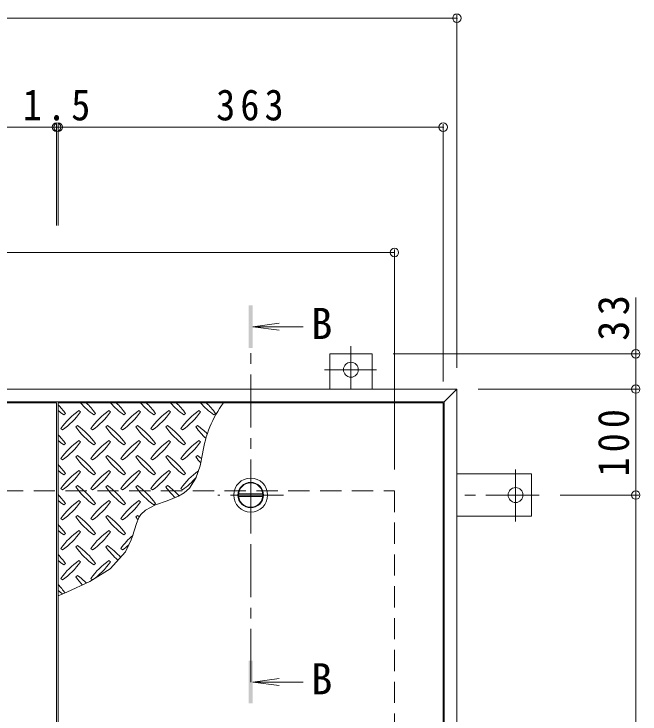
# Model space of a CAD drawing. Units: millimetres at full size, sheet at 1:10. Extents: x -2572 to 2730, y -1962 to 1888.
# Drawn here: x -1487 to -897, y 928 to 1588 of the extents above; entities that cross this region are included whole.
import ezdxf
from ezdxf.enums import TextEntityAlignment as Align

# ---------------------------------------------------------------- set-up
doc = ezdxf.new("R2010")
doc.units = ezdxf.units.MM
doc.header["$LTSCALE"] = 10
doc.header["$PDMODE"] = 32
doc.header["$PDSIZE"] = 8
doc.linetypes.add('CHAIN1', pattern=[8, 5, -1, 1, -1])
doc.linetypes.add('DASHED2', pattern=[3, 2, -1])
for name, color, linetype, lineweight in [('0-1_躯体', 3, 'Continuous', 9), ('0-2_仕上', 134, 'Continuous', 5), ('0-3_建具', 4, 'Continuous', 9), ('0-5_寸法', 4, 'Continuous', 9), ('0-E', 3, 'CHAIN1', 9), ('0-F', 7, 'Continuous', 9)]:
    doc.layers.add(name, color=color, linetype=linetype, lineweight=lineweight)
doc.styles.add('ＭＳ ゴシック', font='')
doc.styles.get('ＭＳ ゴシック').set_extended_font_data('MS Gothic')

msp = doc.modelspace()

# ---------------------------------------------------------------- linework, layer by layer
at = {"layer": '0-1_躯体'}
for p, q in [((-1149.64, 1267.3), (-1189.64, 1267.3)), ((-1189.64, 1234.1), (-1189.64, 1267.3)), ((-1149.64, 1234.1), (-1149.64, 1267.3)), ((-1069.64, 1154.1), (-999.44, 1154.1)), ((-999.44, 1154.1), (-999.44, 1114.1)), ((-1069.64, 1114.1), (-999.44, 1114.1))]:
    msp.add_line(p, q, dxfattribs=at)
at = {"layer": '0-1_躯体', "color": 2, "linetype": 'DASHED2'}
for p in [(-2128.64, 1138.1), (-1128.64, 638.1)]:
    msp.add_line(p, (-1128.64, 1138.1), dxfattribs=at)
at = {"layer": '0-2_仕上', "color": 4, "lineweight": 9}
for p, q in [((-1262.09, 1292.91), (-1237.3, 1296.18)), ((-1262.09, 1292.91), (-1237.3, 1289.65)), ((-1262.09, 1292.91), (-1214.62, 1292.91)), ((-1275.52, 1135.35), (-1252.66, 1135.35)), ((-1275.52, 1132.85), (-1252.66, 1132.85)), ((-1262.09, 957.79), (-1237.3, 961.05)), ((-1262.09, 957.79), (-1237.3, 954.53)), ((-1262.09, 957.79), (-1214.62, 957.79))]:
    msp.add_line(p, q, dxfattribs=at)
at = {"layer": '0-2_仕上', "color": 4, "linetype": 'CHAIN1', "lineweight": 9}
msp.add_line((-1264.09, 957.79), (-1264.09, 1272.91), dxfattribs=at)
at = {"layer": '0-2_仕上', "color": 3, "lineweight": 9}
for p, q in [((-1810.14, 1221.1), (-1447.14, 1221.1)), ((-1447.14, 1221.1), (-1447.14, 555.1)), ((-1445.64, 555.1), (-1445.64, 1221.1)), ((-1445.64, 1221.1), (-1082.64, 1221.1)), ((-1082.64, 1221.1), (-1082.64, 555.1))]:
    msp.add_line(p, q, dxfattribs=at)
at = {"layer": '0-2_仕上'}
for p, q in [((-1440.14, 1209.63), (-1438.72, 1211.04)), ((-1424.58, 1212.45), (-1426, 1213.87)), ((-1411.85, 1209.63), (-1410.44, 1211.04)), ((-1396.3, 1212.45), (-1397.71, 1213.87)), ((-1383.57, 1209.63), (-1382.16, 1211.04)), ((-1368.01, 1212.45), (-1369.43, 1213.87)), ((-1355.29, 1209.63), (-1353.87, 1211.04)), ((-1339.73, 1212.45), (-1341.14, 1213.87)), ((-1327, 1209.63), (-1325.59, 1211.04)), ((-1311.44, 1212.45), (-1312.86, 1213.87)), ((-1298.72, 1209.63), (-1297.3, 1211.04)), ((-1442.97, 1196.9), (-1441.55, 1195.48)), ((-1427.41, 1199.73), (-1428.82, 1198.31)), ((-1414.68, 1196.9), (-1413.27, 1195.48)), ((-1399.13, 1199.73), (-1400.54, 1198.31)), ((-1386.4, 1196.9), (-1384.98, 1195.48)), ((-1370.84, 1199.73), (-1372.26, 1198.31)), ((-1358.11, 1196.9), (-1356.7, 1195.48)), ((-1342.56, 1199.73), (-1343.97, 1198.31)), ((-1329.83, 1196.9), (-1328.42, 1195.48)), ((-1314.27, 1199.73), (-1315.69, 1198.31)), ((-1440.14, 1181.34), (-1438.72, 1182.76)), ((-1424.58, 1184.17), (-1426, 1185.58)), ((-1411.85, 1181.34), (-1410.44, 1182.76)), ((-1396.3, 1184.17), (-1397.71, 1185.58)), ((-1383.57, 1181.34), (-1382.16, 1182.76)), ((-1368.01, 1184.17), (-1369.43, 1185.58)), ((-1355.29, 1181.34), (-1353.87, 1182.76)), ((-1339.73, 1184.17), (-1341.14, 1185.58)), ((-1327, 1181.34), (-1325.59, 1182.76)), ((-1311.44, 1184.17), (-1312.86, 1185.58)), ((-1442.97, 1168.61), (-1441.55, 1167.2)), ((-1427.41, 1171.44), (-1428.82, 1170.03)), ((-1414.68, 1168.61), (-1413.27, 1167.2)), ((-1399.13, 1171.44), (-1400.54, 1170.03)), ((-1386.4, 1168.61), (-1384.98, 1167.2)), ((-1370.84, 1171.44), (-1372.26, 1170.03)), ((-1358.11, 1168.61), (-1356.7, 1167.2)), ((-1342.56, 1171.44), (-1343.97, 1170.03)), ((-1329.83, 1168.61), (-1328.42, 1167.2)), ((-1314.27, 1171.44), (-1315.69, 1170.03)), ((-1424.58, 1155.89), (-1426, 1157.3)), ((-1396.3, 1155.89), (-1397.71, 1157.3)), ((-1368.01, 1155.89), (-1369.43, 1157.3)), ((-1339.73, 1155.89), (-1341.14, 1157.3)), ((-1440.14, 1153.06), (-1438.72, 1154.47)), ((-1411.85, 1153.06), (-1410.44, 1154.47)), ((-1383.57, 1153.06), (-1382.16, 1154.47)), ((-1355.29, 1153.06), (-1353.87, 1154.47)), ((-1327, 1153.06), (-1325.59, 1154.47)), ((-1427.41, 1143.16), (-1428.82, 1141.74)), ((-1399.13, 1143.16), (-1400.54, 1141.74)), ((-1370.84, 1143.16), (-1372.26, 1141.74)), ((-1342.56, 1143.16), (-1343.97, 1141.74)), ((-1442.97, 1140.33), (-1441.55, 1138.91)), ((-1414.68, 1140.33), (-1413.27, 1138.91)), ((-1386.4, 1140.33), (-1384.98, 1138.91)), ((-1358.11, 1140.33), (-1356.7, 1138.91)), ((-1329.83, 1140.33), (-1328.42, 1138.91)), ((-1424.58, 1127.6), (-1426, 1129.02)), ((-1396.3, 1127.6), (-1397.71, 1129.02)), ((-1368.01, 1127.6), (-1369.43, 1129.02)), ((-1440.14, 1124.77), (-1438.72, 1126.19)), ((-1411.85, 1124.77), (-1410.44, 1126.19)), ((-1383.57, 1124.77), (-1382.16, 1126.19)), ((-1355.29, 1124.77), (-1353.87, 1126.19)), ((-1442.97, 1112.04), (-1441.55, 1110.63)), ((-1427.41, 1114.87), (-1428.82, 1113.46)), ((-1414.68, 1112.04), (-1413.27, 1110.63)), ((-1399.13, 1114.87), (-1400.54, 1113.46)), ((-1386.4, 1112.04), (-1384.98, 1110.63)), ((-1370.84, 1114.87), (-1372.26, 1113.46)), ((-1440.14, 1096.49), (-1438.72, 1097.9)), ((-1424.58, 1099.32), (-1426, 1100.73)), ((-1411.85, 1096.49), (-1410.44, 1097.9)), ((-1396.3, 1099.32), (-1397.71, 1100.73)), ((-1383.57, 1096.49), (-1382.16, 1097.9)), ((-1442.97, 1083.76), (-1441.55, 1082.35)), ((-1427.41, 1086.59), (-1428.82, 1085.17)), ((-1414.68, 1083.76), (-1413.27, 1082.35)), ((-1399.13, 1086.59), (-1400.54, 1085.17)), ((-1386.4, 1083.76), (-1384.98, 1082.35)), ((-1440.14, 1068.2), (-1438.72, 1069.62)), ((-1424.58, 1071.03), (-1426, 1072.45)), ((-1411.85, 1068.2), (-1410.44, 1069.62)), ((-1396.3, 1071.03), (-1397.71, 1072.45)), ((-1427.41, 1058.3), (-1428.82, 1056.89)), ((-1442.97, 1055.48), (-1441.55, 1054.06)), ((-1414.68, 1055.48), (-1413.27, 1054.06))]:
    msp.add_line(p, q, dxfattribs=at)
at = {"layer": '0-2_仕上', "color": 2, "linetype": 'CHAIN1', "lineweight": 9}
for p, q in [((-1264.09, 1103.1), (-1264.09, 1165.1)), ((-1233.09, 1134.1), (-1295.09, 1134.1))]:
    msp.add_line(p, q, dxfattribs=at)
at = {"layer": '0-2_仕上'}
msp.add_lwpolyline([(-1445.64, 1039.18), (-1437.36, 1042.51), (-1415.61, 1052.47), (-1396.65, 1064.63), (-1382.24, 1080.41), (-1376.67, 1091.76), (-1375.53, 1095.25), (-1373.76, 1101.39), (-1371.87, 1107.38), (-1369.42, 1112.85), (-1367.58, 1115.64), (-1363.3, 1119.75), (-1353.7, 1124.86), (-1342.73, 1128.75), (-1332.05, 1132.94), (-1326.65, 1136.1), (-1321.81, 1140.48), (-1315.73, 1150.1), (-1311.78, 1161.68), (-1309.43, 1173.11)], dxfattribs=at)
at = {"layer": '0-2_仕上', "color": 2, "lineweight": 9}
for radius in [16, 12, 11.75]:
    msp.add_circle((-1264.09, 1134.1), radius, dxfattribs=at)
at = {"layer": '0-2_仕上', "color": 4, "lineweight": 9}
msp.add_circle((-1264.09, 1134.1), 11.5, dxfattribs=at)
at = {"layer": '0-2_仕上'}
for centre, radius, start, end in [((-1497.77, 1168.97), 72.5, 35.47272, 44.0249), ((-1369.78, 1268.67), 72.5, 221.00789, 234.5273), ((-1469.48, 1168.97), 72.5, 35.47272, 45.97511), ((-1341.5, 1268.67), 72.5, 221.00789, 234.5273), ((-1441.2, 1168.97), 72.5, 35.47272, 45.97511), ((-1313.21, 1268.67), 72.5, 221.00789, 234.5273), ((-1412.91, 1168.97), 72.5, 35.47272, 45.97511), ((-1284.93, 1268.67), 72.5, 221.00789, 234.5273), ((-1384.63, 1168.97), 72.5, 35.47272, 45.97511), ((-1256.64, 1268.67), 72.5, 221.00789, 234.5273), ((-1208.23, 1159.35), 102.13, 142.79805, 172.25462), ((-1356.35, 1168.97), 72.5, 35.47272, 45.97511), ((-1398.07, 1268.67), 72.5, 228.99213, 234.5273), ((-1383.92, 1154.82), 72.5, 125.47272, 144.5273), ((-1483.63, 1254.53), 72.5, 305.47256, 324.5273), ((-1355.64, 1154.82), 72.5, 125.47272, 144.5273), ((-1455.34, 1254.53), 72.5, 305.47256, 324.5273), ((-1327.35, 1154.82), 72.5, 125.47272, 144.5273), ((-1427.06, 1254.53), 72.5, 305.47256, 324.5273), ((-1299.07, 1154.82), 72.5, 125.47272, 144.5273), ((-1398.77, 1254.53), 72.5, 305.47256, 324.5273), ((-1270.79, 1154.82), 72.5, 125.47272, 144.5273), ((-1370.49, 1254.53), 72.5, 305.47256, 324.5273), ((-1369.78, 1240.38), 72.5, 215.47258, 234.5273), ((-1469.48, 1140.68), 72.5, 35.47272, 54.5273), ((-1341.5, 1240.38), 72.5, 215.47258, 234.5273), ((-1441.2, 1140.68), 72.5, 35.47272, 54.5273), ((-1313.21, 1240.38), 72.5, 215.47258, 234.5273), ((-1412.91, 1140.68), 72.5, 35.47272, 54.5273), ((-1284.93, 1240.38), 72.5, 215.47258, 234.5273), ((-1384.63, 1140.68), 72.5, 35.47272, 54.5273), ((-1256.64, 1240.38), 72.5, 215.47258, 226.69856), ((-1356.35, 1140.68), 72.5, 44.94598, 54.5273), ((-1497.77, 1140.68), 72.5, 35.47272, 44.0249), ((-1398.07, 1240.38), 72.5, 228.99213, 234.5273), ((-1383.92, 1126.54), 72.5, 125.47272, 144.5273), ((-1483.63, 1226.24), 72.5, 305.47256, 324.5273), ((-1355.64, 1126.54), 72.5, 125.47272, 144.5273), ((-1455.34, 1226.24), 72.5, 305.47256, 324.5273), ((-1327.35, 1126.54), 72.5, 125.47272, 144.5273), ((-1427.06, 1226.24), 72.5, 305.47256, 324.5273), ((-1299.07, 1126.54), 72.5, 125.47272, 144.5273), ((-1398.77, 1226.24), 72.5, 305.47256, 324.5273), ((-1270.79, 1126.54), 72.5, 125.47272, 144.5273), ((-1370.49, 1226.24), 72.5, 305.47256, 324.5273), ((-1369.78, 1212.1), 72.5, 215.47258, 234.5273), ((-1469.48, 1112.4), 72.5, 35.47272, 54.5273), ((-1341.5, 1212.1), 72.5, 215.47258, 234.5273), ((-1441.2, 1112.4), 72.5, 35.47272, 54.5273), ((-1313.21, 1212.1), 72.5, 215.47258, 234.5273), ((-1412.91, 1112.4), 72.5, 35.47272, 54.5273), ((-1284.93, 1212.1), 72.5, 215.47258, 234.5273), ((-1384.63, 1112.4), 72.5, 35.47272, 54.5273), ((-1256.64, 1212.1), 72.5, 215.47258, 221.1628), ((-1356.35, 1112.4), 72.5, 50.65677, 54.5273), ((-1497.77, 1112.4), 72.5, 35.47272, 44.0249), ((-1398.07, 1212.1), 72.5, 228.99213, 234.5273), ((-1383.92, 1098.26), 72.5, 125.47272, 144.5273), ((-1483.63, 1197.96), 72.5, 305.47256, 324.5273), ((-1355.64, 1098.26), 72.5, 125.47272, 144.5273), ((-1455.34, 1197.96), 72.5, 305.47256, 324.52728), ((-1327.35, 1098.26), 72.5, 125.47272, 144.5273), ((-1427.06, 1197.96), 72.5, 305.47256, 324.52728), ((-1299.07, 1098.26), 72.5, 125.47272, 144.5273), ((-1398.77, 1197.96), 72.5, 305.47256, 324.52728), ((-1270.79, 1098.26), 72.5, 126.00705, 144.5273), ((-1370.49, 1197.96), 72.5, 305.47256, 319.2924), ((-1469.48, 1084.11), 72.5, 35.47272, 54.5273), ((-1441.2, 1084.11), 72.5, 35.47272, 54.5273), ((-1412.91, 1084.11), 72.5, 35.47272, 54.5273), ((-1384.63, 1084.11), 72.5, 42.74814, 54.5273), ((-1369.78, 1183.82), 72.5, 215.47258, 234.5273), ((-1341.5, 1183.82), 72.5, 215.47258, 234.5273), ((-1313.21, 1183.82), 72.5, 215.47258, 234.5273), ((-1284.93, 1183.82), 72.5, 215.47258, 225.99713), ((-1497.77, 1084.11), 72.5, 35.47272, 44.0249), ((-1398.07, 1183.82), 72.5, 228.99213, 234.5273), ((-1383.92, 1069.97), 72.5, 125.47272, 144.5273), ((-1355.64, 1069.97), 72.5, 125.47272, 144.5273), ((-1327.35, 1069.97), 72.5, 125.47272, 144.5273), ((-1483.63, 1169.67), 72.5, 305.47256, 324.5273), ((-1455.34, 1169.67), 72.5, 305.47256, 324.5273), ((-1427.06, 1169.67), 72.5, 305.47256, 324.5273), ((-1369.78, 1155.53), 72.5, 215.47258, 234.5273), ((-1469.48, 1055.83), 72.5, 35.47272, 54.5273), ((-1341.5, 1155.53), 72.5, 215.47258, 234.5273), ((-1441.2, 1055.83), 72.5, 35.47272, 54.5273), ((-1313.21, 1155.53), 72.5, 215.47258, 218.03572), ((-1412.91, 1055.83), 72.5, 52.70831, 54.5273), ((-1497.77, 1055.83), 72.5, 35.47272, 44.0249), ((-1398.07, 1155.53), 72.5, 228.99213, 234.5273), ((-1383.92, 1041.69), 72.5, 125.47272, 144.5273), ((-1483.63, 1141.39), 72.5, 305.47256, 324.5273), ((-1355.64, 1041.69), 72.5, 125.47272, 144.5273), ((-1455.34, 1141.39), 72.5, 305.47256, 324.5273), ((-1327.35, 1041.69), 72.5, 131.38763, 144.5273), ((-1369.78, 1127.25), 72.5, 215.47258, 234.5273), ((-1469.48, 1027.55), 72.5, 35.47272, 54.5273), ((-1341.5, 1127.25), 72.5, 215.47258, 228.77962), ((-1441.2, 1027.55), 72.5, 41.35275, 54.5273), ((-1427.06, 1141.39), 72.5, 305.47256, 311.59831), ((-1497.77, 1027.55), 72.5, 35.47272, 44.0249), ((-1398.07, 1127.25), 72.5, 228.99213, 234.5273), ((-1383.92, 1013.4), 72.5, 125.47272, 144.5273), ((-1483.63, 1113.11), 72.5, 305.47256, 324.5273), ((-1355.64, 1013.4), 72.5, 125.47272, 144.5273), ((-1455.34, 1113.11), 72.5, 305.47256, 324.5273), ((-1369.78, 1098.96), 72.5, 215.47258, 223.25978), ((-1469.48, 999.26), 72.5, 45.57452, 54.5273), ((-1497.77, 999.26), 72.5, 35.94795, 44.0249), ((-1398.07, 1098.96), 72.5, 228.99213, 233.25279)]:
    msp.add_arc(centre, radius, start, end, dxfattribs=at)
at = {"layer": '0-2_仕上', "color": 4}
for points in [[(-1262.09, 1312.91), (-1266.09, 1312.91), (-1262.09, 1272.91), (-1266.09, 1272.91)], [(-1262.09, 937.79), (-1266.09, 937.79), (-1262.09, 977.79), (-1266.09, 977.79)]]:
    msp.add_solid(points, dxfattribs=at)
at = {"layer": '0-3_建具'}
for p, q in [((-1069.64, 1234.1), (-2187.64, 1234.1)), ((-1081.64, 1222.1), (-1069.64, 1234.1)), ((-1069.64, 1234.1), (-1069.64, 542.1)), ((-1081.64, 1222.1), (-2175.64, 1222.1)), ((-1081.64, 1222.1), (-1081.64, 554.1))]:
    msp.add_line(p, q, dxfattribs=at)
at = {"layer": '0-5_寸法', "color": 7}
msp.add_line((-901.12, 1267.3), (-901.12, 1320.46), dxfattribs=at)
at = {"layer": '0-E'}
for p, q in [((-1169.64, 1274.46), (-1169.64, 1234.1)), ((-1194.48, 1252.3), (-1145.59, 1252.3)), ((-1014.44, 1109.26), (-1014.44, 1158.14)), ((-992.28, 1134.1), (-1069.64, 1134.1))]:
    msp.add_line(p, q, dxfattribs=at)
at = {"layer": '0-E', "linetype": 'Continuous'}
for centre in [(-1169.64, 1252.3), (-1014.44, 1134.1)]:
    msp.add_circle(centre, 7, dxfattribs=at)
at = {"layer": '0-F'}
for p, q in [((-1069.64, 1586.81), (-1069.64, 1254.1)), ((-2187.64, 1583.81), (-1069.64, 1583.81)), ((-1810.14, 1481.02), (-1447.14, 1481.02)), ((-1447.14, 1484.02), (-1447.14, 1388.28)), ((-1447.14, 1481.02), (-1445.64, 1481.02)), ((-1445.64, 1484.02), (-1445.64, 1388.28)), ((-1445.64, 1481.02), (-1082.64, 1481.02)), ((-1082.64, 1484.02), (-1082.64, 1241.1)), ((-2128.64, 1362.81), (-1128.64, 1362.81)), ((-1128.64, 1365.81), (-1128.64, 1158.1)), ((-898.12, 1267.3), (-1129.64, 1267.3)), ((-901.12, 1234.1), (-901.12, 1267.3)), ((-898.12, 1234.1), (-1049.64, 1234.1)), ((-901.12, 1234.1), (-901.12, 1134.1)), ((-898.12, 1134.1), (-972.28, 1134.1)), ((-901.12, 642.1), (-901.12, 1134.1))]:
    msp.add_line(p, q, dxfattribs=at)
for p in [(-1069.64, 1583.81), (-1447.14, 1481.02), (-1445.64, 1481.02), (-1082.64, 1481.02), (-1128.64, 1362.81), (-901.12, 1267.3), (-901.12, 1234.1), (-901.12, 1134.1)]:
    msp.add_point(p, dxfattribs=at)

# ---------------------------------------------------------------- texts
at = {"layer": '0-2_仕上', "color": 2, "style": 'ＭＳ ゴシック'}
for p in [(-1207.06, 1272.52), (-1207.06, 937.39)]:
    msp.add_text('B', height=29.33, dxfattribs=at).set_placement(p, align=Align.BOTTOM_LEFT)
at = {"layer": '0-F', "color": 2, "char_height": 29.33, "attachment_point": 7, "style": 'ＭＳ ゴシック'}
for s, insert in [('\\T1.27;\\W0.9;1.5', (-1478.89, 1487.02)), ('\\T1.27;\\W0.9;363', (-1296.64, 1487.02))]:
    msp.add_mtext(s, dxfattribs=dict(at, insert=insert))
at = {"layer": '0-F', "color": 2, "char_height": 29.33, "attachment_point": 7, "rotation": 90, "style": 'ＭＳ ゴシック'}
for s, insert in [('\\T1.27;\\W0.95;33', (-907.12, 1279.64)), ('\\T1.27;\\W0.9;100', (-907.12, 1151.6))]:
    msp.add_mtext(s, dxfattribs=dict(at, insert=insert))

doc.saveas('drawing.dxf')
